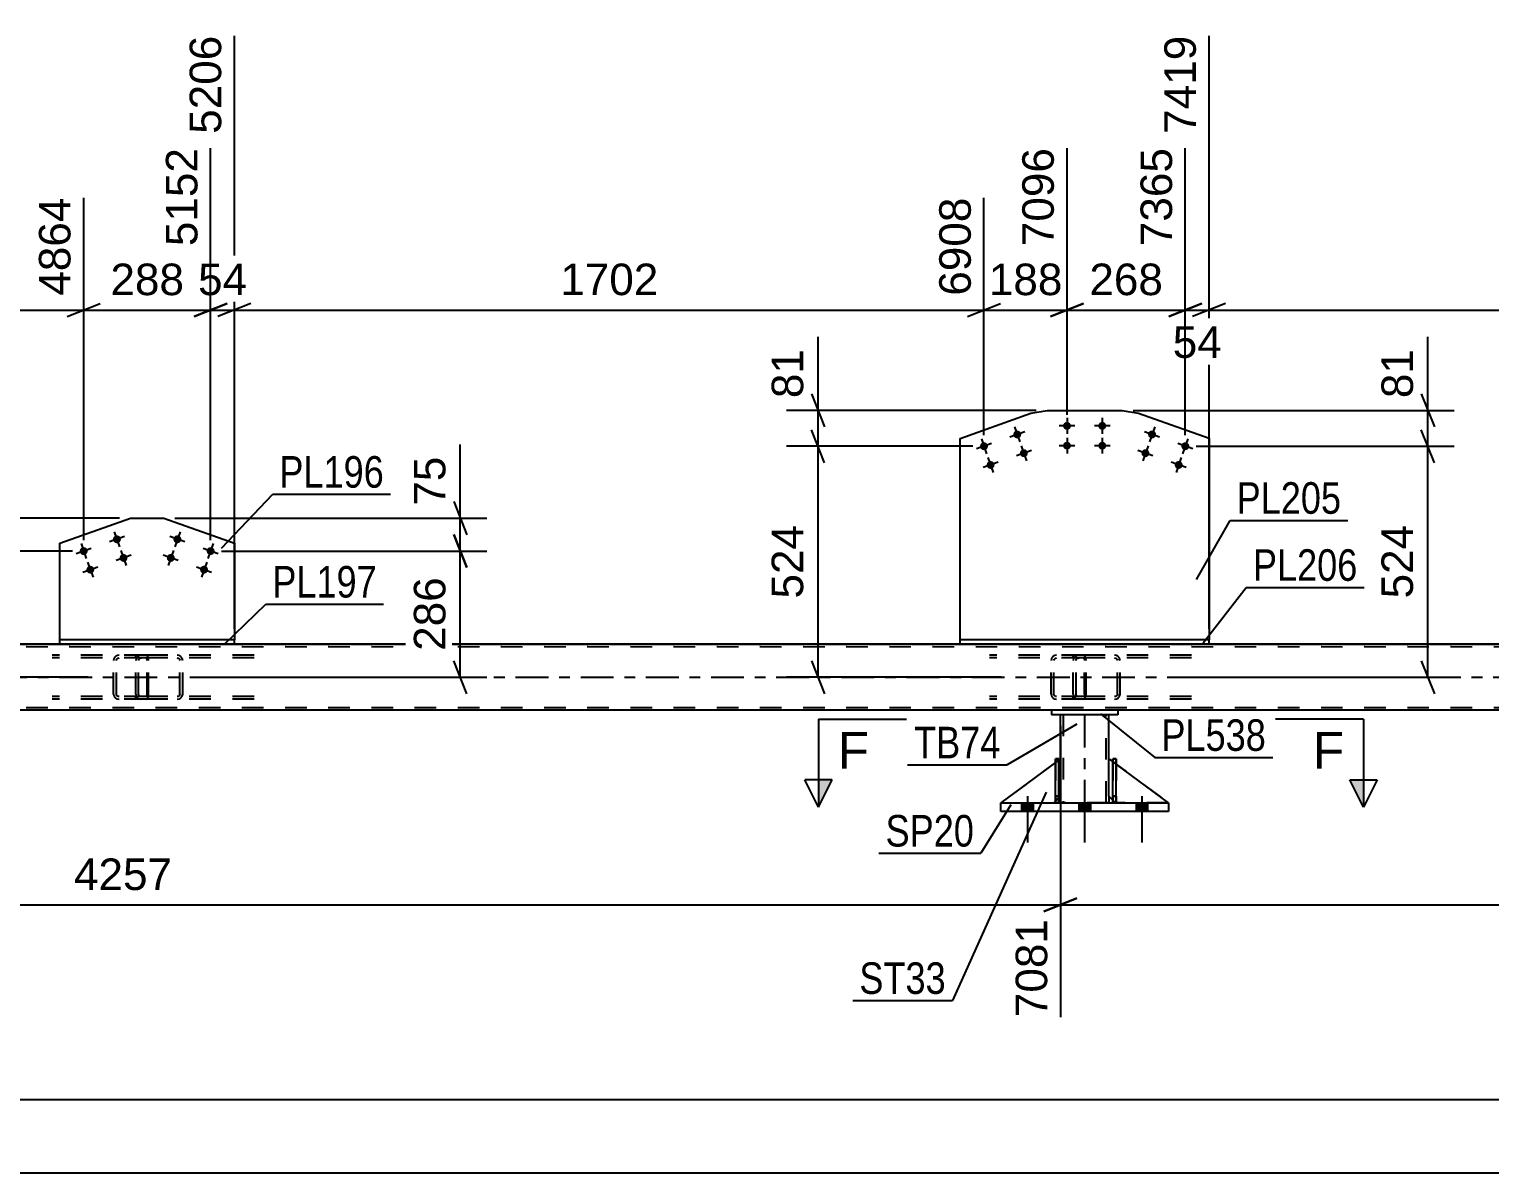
# Model space of a CAD drawing. Header units: millimetres. Extents: x 0 to 1189, y 0 to 841.
# Drawn here: x 254.1 to 386.7, y 340.8 to 444.7 of the extents above; entities that cross this region are included whole.
import ezdxf

# ---------------------------------------------------------------- set-up
doc = ezdxf.new("R2010")
doc.units = ezdxf.units.MM
doc.linetypes.add('DXK_LINE_DOT2', pattern=[3.9198, 1.9599, -1.9599])
doc.linetypes.add('DXK_LINE_DOT3', pattern=[5.9187, 2.979, -0.9799, 0.9799, -0.9799])
doc.styles.add('Arial', font='ARIAL.TTF', dxfattribs={"height": 0.2})
doc.styles.add('Arial Narrow', font='ARIALN.TTF', dxfattribs={"height": 0.2})

# ---------------------------------------------------------------- blocks, each defined once
blk = doc.blocks.new('Part-203770571-2482 - 2383')
at = {"color": 2, "linetype": 'Continuous'}
for p, q in [((352.5, 374.42), (352.5, 378.42)), ((352.5, 378.42), (352.82, 378.42)), ((352.82, 374.42), (352.82, 378.42)), ((352.5, 374.42), (352.5, 374.42)), ((352.82, 374.42), (352.5, 374.42))]:
    blk.add_line(p, q, dxfattribs=at)
at = {"color": 7, "linetype": 'DXK_LINE_DOT2'}
for p, q in [((352.5, 378.42), (352.5, 375.02)), ((352.82, 375.02), (352.82, 378.42)), ((352.5, 375.02), (352.5, 374.42)), ((352.5, 375.02), (352.82, 375.02)), ((352.5, 374.42), (352.5, 374.42)), ((352.5, 374.42), (352.5, 374.42)), ((352.82, 374.42), (352.82, 375.02)), ((352.82, 374.42), (352.82, 374.42))]:
    blk.add_line(p, q, dxfattribs=at)
blk = doc.blocks.new('Bolt-203770571-2704 - 2383')
at = {"linetype": 'Continuous'}
for points in [[(356.41, 407.75, -1), (355.73, 407.99, -1)], [(355.81, 406.05, -1), (355.13, 406.29, -1)], [(359.43, 406.68, -1), (358.75, 406.92, -1)], [(358.83, 404.98, -1), (358.15, 405.22, -1)]]:
    blk.add_hatch(color=1, dxfattribs=at).paths.add_polyline_path(points)
at = {"color": 1, "linetype": 'Continuous'}
for p, q in [((356.31, 408.55), (355.83, 407.19)), ((356.75, 407.63), (355.39, 408.11)), ((359.33, 407.48), (358.85, 406.12)), ((356.15, 405.93), (354.79, 406.41)), ((355.71, 406.85), (355.23, 405.49)), ((359.77, 406.56), (358.41, 407.04)), ((359.17, 404.86), (357.81, 405.34)), ((358.73, 405.78), (358.25, 404.42))]:
    blk.add_line(p, q, dxfattribs=at)
blk = doc.blocks.new('Part-203770571-2411 - 2383')
at = {"color": 7, "linetype": 'DXK_LINE_DOT2'}
for p, q in [((263.82, 387.53), (263.78, 387.34)), ((263.78, 384.3), (263.78, 387.34)), ((264.03, 387.34), (264.05, 387.43)), ((264.03, 384.3), (264.03, 387.34)), ((264.05, 387.43), (264.11, 387.51)), ((264.29, 387.82), (264.09, 387.79)), ((264.11, 387.51), (264.19, 387.56)), ((264.19, 387.56), (264.29, 387.58)), ((274.52, 387.82), (264.29, 387.82)), ((274.52, 387.58), (264.29, 387.58)), ((267.72, 387.79), (267.53, 387.82)), ((267.53, 387.58), (267.62, 387.56)), ((267.62, 387.56), (267.71, 387.51)), ((267.71, 387.51), (267.76, 387.43)), ((267.76, 387.43), (267.78, 387.34)), ((267.78, 384.3), (267.78, 387.34)), ((268.04, 387.34), (268, 387.53)), ((268.04, 384.3), (268.04, 387.34)), ((263.78, 384.3), (263.82, 384.12)), ((264.05, 384.21), (264.03, 384.3)), ((264.11, 384.13), (264.05, 384.21)), ((264.09, 383.86), (264.29, 383.82)), ((264.19, 384.08), (264.11, 384.13)), ((264.29, 384.06), (264.19, 384.08)), ((274.52, 384.06), (264.29, 384.06)), ((274.52, 383.82), (264.29, 383.82)), ((267.62, 384.08), (267.53, 384.06)), ((267.53, 383.82), (267.72, 383.86)), ((267.71, 384.13), (267.62, 384.08)), ((267.76, 384.21), (267.71, 384.13)), ((267.78, 384.3), (267.76, 384.21)), ((268, 384.12), (268.04, 384.3))]:
    blk.add_line(p, q, dxfattribs=at)
for centre, start, end in [((264.27, 387.32), 110.7583, 155.68), ((267.54, 387.32), 24.32, 69.2417), ((264.27, 384.32), 204.32, 249.2417), ((267.54, 384.32), 290.7583, 335.68)]:
    blk.add_arc(centre, 0.496, start, end, dxfattribs=at)
blk = doc.blocks.new('Part-203770571-2481 - 2383')
at = {"color": 2, "linetype": 'Continuous'}
for p, q in [((347.3, 374.42), (347.3, 378.42)), ((347.3, 378.42), (347.62, 378.42)), ((347.62, 374.42), (347.62, 378.42)), ((347.3, 374.42), (347.3, 374.42)), ((347.62, 374.42), (347.3, 374.42))]:
    blk.add_line(p, q, dxfattribs=at)
at = {"color": 7, "linetype": 'DXK_LINE_DOT2'}
for p, q in [((347.3, 378.42), (347.3, 375.02)), ((347.62, 375.02), (347.62, 378.42)), ((347.3, 375.02), (347.3, 374.42)), ((347.3, 375.02), (347.62, 375.02)), ((347.3, 374.42), (347.3, 374.42)), ((347.3, 374.42), (347.3, 374.42)), ((347.62, 374.42), (347.62, 375.02)), ((347.62, 374.42), (347.62, 374.42))]:
    blk.add_line(p, q, dxfattribs=at)
blk = doc.blocks.new('Part-203770571-2487 - 2383')
at = {"color": 2, "linetype": 'Continuous'}
for p, q in [((347.75, 378.42), (347.75, 382.42)), ((352.15, 378.42), (352.15, 382.42)), ((347.75, 374.42), (347.75, 375.02)), ((352.15, 375.02), (352.15, 374.42))]:
    blk.add_line(p, q, dxfattribs=at)
at = {"color": 7, "linetype": 'DXK_LINE_DOT2'}
for p, q in [((352.15, 382.42), (347.75, 382.42)), ((347.99, 382.42), (347.99, 374.42)), ((351.91, 374.42), (351.91, 382.42)), ((347.75, 375.02), (347.75, 378.42)), ((352.15, 375.02), (352.15, 378.42)), ((352.15, 374.42), (347.75, 374.42))]:
    blk.add_line(p, q, dxfattribs=at)
at = {"color": 7, "linetype": 'DXK_LINE_DOT3'}
blk.add_line((349.95, 382.42), (349.95, 374.42), dxfattribs=at)
blk = doc.blocks.new('Part-203770571-2426 - 2383')
at = {"color": 7, "linetype": 'DXK_LINE_DOT2'}
for p, q in [((347.62, 378.42), (347.3, 378.42)), ((347.3, 375.02), (347.3, 378.42)), ((347.3, 374.42), (347.3, 378.42)), ((347.62, 378.42), (347.62, 375.02)), ((347.62, 374.42), (347.62, 378.42)), ((347.62, 375.02), (347.3, 375.02)), ((347.3, 374.42), (347.3, 375.02)), ((347.62, 374.42), (347.3, 374.42)), ((347.62, 375.02), (347.62, 374.42)), ((347.62, 374.42), (347.62, 374.42))]:
    blk.add_line(p, q, dxfattribs=at)
blk = doc.blocks.new('Part-203770571-2641 - 2383')
at = {"color": 7, "linetype": 'DXK_LINE_DOT2'}
for p, q in [((348.95, 387.53), (348.91, 387.34)), ((348.91, 384.3), (348.91, 387.34)), ((349.17, 387.34), (349.19, 387.43)), ((349.17, 384.3), (349.17, 387.34)), ((349.19, 387.43), (349.24, 387.51)), ((349.42, 387.82), (349.23, 387.79)), ((349.24, 387.51), (349.33, 387.56)), ((349.33, 387.56), (349.42, 387.58)), ((359.65, 387.82), (349.42, 387.82)), ((359.65, 387.58), (349.42, 387.58)), ((352.86, 387.79), (352.66, 387.82)), ((352.66, 387.58), (352.76, 387.56)), ((352.76, 387.56), (352.84, 387.51)), ((352.84, 387.51), (352.9, 387.43)), ((352.9, 387.43), (352.92, 387.34)), ((352.92, 384.3), (352.92, 387.34)), ((353.17, 387.34), (353.13, 387.53)), ((353.17, 384.3), (353.17, 387.34)), ((348.91, 384.3), (348.95, 384.12)), ((349.19, 384.21), (349.17, 384.3)), ((349.24, 384.13), (349.19, 384.21)), ((349.23, 383.86), (349.42, 383.82)), ((349.33, 384.08), (349.24, 384.13)), ((349.42, 384.06), (349.33, 384.08)), ((359.65, 384.06), (349.42, 384.06)), ((359.65, 383.82), (349.42, 383.82)), ((352.76, 384.08), (352.66, 384.06)), ((352.66, 383.82), (352.86, 383.86)), ((352.84, 384.13), (352.76, 384.08)), ((352.9, 384.21), (352.84, 384.13)), ((352.92, 384.3), (352.9, 384.21)), ((353.13, 384.12), (353.17, 384.3))]:
    blk.add_line(p, q, dxfattribs=at)
for centre, start, end in [((349.41, 387.32), 110.7583, 155.68), ((352.68, 387.32), 24.32, 69.2417), ((349.41, 384.32), 204.32, 249.2417), ((352.68, 384.32), 290.7583, 335.68)]:
    blk.add_arc(centre, 0.496, start, end, dxfattribs=at)
blk = doc.blocks.new('Part-203770571-2446 - 2383')
at = {"color": 2, "linetype": 'Continuous'}
for p, q in [((342.35, 373.62), (342.35, 374.42)), ((342.35, 374.42), (357.55, 374.42)), ((357.55, 374.42), (357.55, 373.62)), ((357.55, 373.62), (342.35, 373.62))]:
    blk.add_line(p, q, dxfattribs=at)
blk = doc.blocks.new('Part-203770571-2459 - 2383')
at = {"color": 2, "linetype": 'Continuous'}
for p, q in [((347.3, 378.09), (342.35, 374.42)), ((347.75, 378.42), (347.62, 378.33)), ((347.75, 375.02), (347.75, 378.42)), ((347.3, 374.58), (347.15, 374.42)), ((347.75, 375.02), (347.62, 374.9)), ((347.75, 375.02), (347.75, 375.02))]:
    blk.add_line(p, q, dxfattribs=at)
at = {"color": 7, "linetype": 'DXK_LINE_DOT2'}
for p, q in [((347.62, 378.33), (347.3, 378.09)), ((347.75, 375.02), (347.75, 378.42)), ((342.35, 374.42), (342.35, 374.42)), ((342.35, 374.42), (347.15, 374.42)), ((347.75, 375.02), (347.15, 374.42)), ((347.62, 374.9), (347.3, 374.58))]:
    blk.add_line(p, q, dxfattribs=at)
blk = doc.blocks.new('Part-203770571-2469 - 2383')
at = {"color": 2, "linetype": 'Continuous'}
for p, q in [((352.95, 382.82), (346.95, 382.82)), ((346.95, 382.82), (346.95, 382.42)), ((352.95, 382.42), (346.95, 382.42)), ((352.95, 382.82), (352.95, 382.42))]:
    blk.add_line(p, q, dxfattribs=at)
blk = doc.blocks.new('Part-203770571-2471 - 2383')
at = {"color": 7, "linetype": 'DXK_LINE_DOT2'}
for p, q in [((352.15, 375.02), (352.15, 378.42)), ((352.15, 378.42), (357.55, 374.42)), ((352.75, 374.42), (352.15, 375.02)), ((357.55, 374.42), (352.75, 374.42))]:
    blk.add_line(p, q, dxfattribs=at)
blk = doc.blocks.new('Part-203770571-2472 - 2383')
at = {"color": 2, "linetype": 'Continuous'}
for p, q in [((352.15, 375.02), (352.15, 378.42)), ((352.15, 378.42), (352.5, 378.16)), ((357.55, 374.42), (352.82, 377.92)), ((352.5, 374.67), (352.15, 375.02))]:
    blk.add_line(p, q, dxfattribs=at)
at = {"color": 7, "linetype": 'DXK_LINE_DOT2'}
for p, q in [((352.82, 377.92), (352.5, 378.16)), ((352.5, 374.67), (352.75, 374.42)), ((352.75, 374.42), (357.55, 374.42))]:
    blk.add_line(p, q, dxfattribs=at)
blk = doc.blocks.new('Part-203770571-2473 - 2383')
at = {"color": 7, "linetype": 'DXK_LINE_DOT2'}
for p, q in [((347.75, 378.42), (342.35, 374.42)), ((347.75, 375.02), (347.75, 378.42)), ((347.75, 378.42), (347.75, 375.02)), ((342.35, 374.42), (347.15, 374.42)), ((347.15, 374.42), (347.75, 375.02)), ((347.75, 375.02), (347.15, 374.42)), ((347.75, 375.02), (347.75, 375.02))]:
    blk.add_line(p, q, dxfattribs=at)
blk = doc.blocks.new('Part-203770571-2480 - 2383')
at = {"color": 7, "linetype": 'DXK_LINE_DOT2'}
for p, q in [((352.82, 378.42), (352.5, 378.42)), ((352.5, 375.02), (352.5, 378.42)), ((352.5, 374.42), (352.5, 378.42)), ((352.82, 378.42), (352.82, 375.02)), ((352.82, 374.42), (352.82, 378.42)), ((352.82, 375.02), (352.5, 375.02)), ((352.5, 374.42), (352.5, 375.02)), ((352.82, 374.42), (352.5, 374.42)), ((352.82, 375.02), (352.82, 374.42)), ((352.82, 374.42), (352.82, 374.42))]:
    blk.add_line(p, q, dxfattribs=at)
blk = doc.blocks.new('Part-203770571-2524 - 2383')
at = {"color": 2, "linetype": 'Continuous'}
for p, q in [((361.25, 389.22), (338.65, 389.22)), ((338.65, 388.82), (338.65, 389.22)), ((361.25, 388.82), (338.65, 388.82)), ((361.25, 388.82), (361.25, 389.22))]:
    blk.add_line(p, q, dxfattribs=at)
blk = doc.blocks.new('Part-203770571-2564 - 2383')
at = {"color": 2, "linetype": 'Continuous'}
for p, q in [((272.74, 389.22), (256.89, 389.22)), ((256.89, 388.82), (256.89, 389.22)), ((272.74, 388.82), (256.89, 388.82)), ((272.74, 388.82), (272.74, 389.22))]:
    blk.add_line(p, q, dxfattribs=at)
blk = doc.blocks.new('Bolt-203770571-2582 - 2383')
at = {"linetype": 'Continuous'}
for points in [[(344.23, 373.62), (345.27, 373.62), (345.27, 374.42), (344.23, 374.42)], [(344.23, 373.62), (345.27, 373.62), (345.27, 374.42), (344.23, 374.42)], [(344.23, 373.62), (345.27, 373.62), (345.27, 374.42), (344.23, 374.42)], [(349.43, 373.62), (350.47, 373.62), (350.47, 374.42), (349.43, 374.42)], [(349.43, 373.62), (350.47, 373.62), (350.47, 374.42), (349.43, 374.42)], [(354.63, 373.62), (355.67, 373.62), (355.67, 374.42), (354.63, 374.42)], [(354.63, 373.62), (355.67, 373.62), (355.67, 374.42), (354.63, 374.42)], [(354.63, 373.62), (355.67, 373.62), (355.67, 374.42), (354.63, 374.42)]]:
    blk.add_hatch(color=1, dxfattribs=at).paths.add_polyline_path(points)
at = {"color": 1, "linetype": 'Continuous'}
for p, q in [((344.23, 374.42), (344.23, 373.62)), ((344.23, 374.42), (344.23, 373.62)), ((344.23, 374.42), (344.23, 373.62)), ((344.75, 375.02), (344.75, 370.82)), ((344.75, 375.02), (344.75, 370.82)), ((344.75, 375.02), (344.75, 370.82)), ((345.27, 374.42), (345.27, 373.62)), ((345.27, 374.42), (345.27, 373.62)), ((345.27, 374.42), (345.27, 373.62)), ((349.43, 374.42), (349.43, 373.62)), ((349.43, 374.42), (349.43, 373.62)), ((349.95, 375.02), (349.95, 370.82)), ((349.95, 375.02), (349.95, 370.82)), ((350.47, 374.42), (350.47, 373.62)), ((350.47, 374.42), (350.47, 373.62)), ((354.63, 374.42), (354.63, 373.62)), ((354.63, 374.42), (354.63, 373.62)), ((354.63, 374.42), (354.63, 373.62)), ((355.15, 375.02), (355.15, 370.82)), ((355.15, 375.02), (355.15, 370.82)), ((355.15, 375.02), (355.15, 370.82)), ((355.67, 374.42), (355.67, 373.62)), ((355.67, 374.42), (355.67, 373.62)), ((355.67, 374.42), (355.67, 373.62))]:
    blk.add_line(p, q, dxfattribs=at)
blk = doc.blocks.new('Bolt-203770571-2594 - 2383')
at = {"linetype": 'Continuous'}
for points in [[(262.41, 398.47, -1), (261.73, 398.23, -1)], [(259.39, 397.4, -1), (258.71, 397.16, -1)], [(263.01, 396.78, -1), (262.33, 396.54, -1)], [(259.99, 395.71, -1), (259.32, 395.47, -1)]]:
    blk.add_hatch(color=1, dxfattribs=at).paths.add_polyline_path(points)
at = {"color": 1, "linetype": 'Continuous'}
for p, q in [((258.81, 397.96), (259.29, 396.6)), ((262.75, 398.59), (261.39, 398.11)), ((261.83, 399.03), (262.31, 397.67)), ((259.73, 397.52), (258.37, 397.04)), ((263.35, 396.9), (261.99, 396.41)), ((262.43, 397.33), (262.91, 395.98)), ((260.33, 395.83), (258.98, 395.35)), ((259.41, 396.26), (259.9, 394.91))]:
    blk.add_line(p, q, dxfattribs=at)
blk = doc.blocks.new('Part-203770571-2606 - 2383')
at = {"color": 7, "linetype": 'DXK_LINE_DOT2'}
for p, q in [((349.81, 387.82), (341.31, 387.82)), ((349.81, 387.58), (341.31, 387.58)), ((346.94, 387.53), (346.9, 387.34)), ((346.9, 384.3), (346.9, 387.34)), ((347.15, 387.34), (347.17, 387.43)), ((347.15, 384.3), (347.15, 387.34)), ((347.17, 387.43), (347.23, 387.51)), ((347.4, 387.82), (347.21, 387.79)), ((347.23, 387.51), (347.31, 387.56)), ((347.31, 387.56), (347.4, 387.58)), ((348.91, 387.58), (348.91, 387.82)), ((349.91, 387.79), (349.81, 387.82)), ((349.81, 387.58), (349.86, 387.56)), ((349.86, 387.56), (349.91, 387.51)), ((350, 387.68), (349.91, 387.79)), ((349.91, 387.51), (349.94, 387.43)), ((349.94, 387.43), (349.95, 387.34)), ((349.95, 384.3), (349.95, 387.34)), ((350.06, 387.53), (350, 387.68)), ((350.08, 387.34), (350.06, 387.53)), ((350.08, 384.3), (350.08, 387.34)), ((349.81, 384.06), (341.31, 384.06)), ((349.81, 383.82), (341.31, 383.82)), ((346.9, 384.3), (346.94, 384.12)), ((347.17, 384.21), (347.15, 384.3)), ((347.23, 384.13), (347.17, 384.21)), ((347.21, 383.86), (347.4, 383.82)), ((347.31, 384.08), (347.23, 384.13)), ((347.4, 384.06), (347.31, 384.08)), ((348.91, 383.82), (348.91, 384.06)), ((349.86, 384.08), (349.81, 384.06)), ((349.81, 383.82), (349.91, 383.86)), ((349.91, 384.13), (349.86, 384.08)), ((349.94, 384.21), (349.91, 384.13)), ((349.91, 383.86), (350, 383.96)), ((349.95, 384.3), (349.94, 384.21)), ((350, 383.96), (350.06, 384.12)), ((350.06, 384.12), (350.08, 384.3))]:
    blk.add_line(p, q, dxfattribs=at)
for centre, start, end in [((347.39, 387.33), 111.1513, 156.1049), ((347.39, 384.32), 203.8951, 248.8487)]:
    blk.add_arc(centre, 0.492, start, end, dxfattribs=at)
blk = doc.blocks.new('Part-203770571-2638 - 2383')
at = {"color": 7, "linetype": 'DXK_LINE_DOT2'}
for p, q in [((87.28, 388.82), (741.84, 388.82)), ((272.74, 388.82), (256.89, 388.82)), ((361.25, 388.82), (338.65, 388.82)), ((741.84, 388.58), (79.28, 388.58)), ((741.84, 383.06), (79.28, 383.06)), ((741.84, 382.82), (176.68, 382.82)), ((352.95, 382.82), (346.95, 382.82))]:
    blk.add_line(p, q, dxfattribs=at)
at = {"color": 2, "linetype": 'Continuous'}
for p, q in [((256.89, 388.82), (190.98, 388.82)), ((338.65, 388.82), (272.74, 388.82)), ((427.16, 388.82), (361.25, 388.82)), ((346.95, 382.82), (182.68, 382.82)), ((602.36, 382.82), (352.95, 382.82))]:
    blk.add_line(p, q, dxfattribs=at)
at = {"color": 7, "linetype": 'DXK_LINE_DOT3'}
blk.add_line((79.28, 385.82), (741.84, 385.82), dxfattribs=at)
blk = doc.blocks.new('Part-203770571-2640 - 2383')
at = {"color": 7, "linetype": 'DXK_LINE_DOT2'}
for p, q in [((264.68, 387.82), (256.18, 387.82)), ((264.68, 387.58), (256.18, 387.58)), ((261.8, 387.53), (261.77, 387.34)), ((261.77, 384.3), (261.77, 387.34)), ((262.02, 387.34), (262.04, 387.43)), ((262.02, 384.3), (262.02, 387.34)), ((262.04, 387.43), (262.09, 387.51)), ((262.27, 387.82), (262.08, 387.79)), ((262.09, 387.51), (262.17, 387.56)), ((262.17, 387.56), (262.27, 387.58)), ((263.78, 387.58), (263.78, 387.82)), ((264.78, 387.79), (264.68, 387.82)), ((264.68, 387.58), (264.73, 387.56)), ((264.73, 387.56), (264.77, 387.51)), ((264.77, 387.51), (264.8, 387.43)), ((264.87, 387.68), (264.78, 387.79)), ((264.8, 387.43), (264.81, 387.34)), ((264.81, 384.3), (264.81, 387.34)), ((264.93, 387.53), (264.87, 387.68)), ((264.95, 387.34), (264.93, 387.53)), ((264.95, 384.3), (264.95, 387.34)), ((264.68, 384.06), (256.18, 384.06)), ((264.68, 383.82), (256.18, 383.82)), ((261.77, 384.3), (261.8, 384.12)), ((262.04, 384.21), (262.02, 384.3)), ((262.09, 384.13), (262.04, 384.21)), ((262.08, 383.86), (262.27, 383.82)), ((262.17, 384.08), (262.09, 384.13)), ((262.27, 384.06), (262.17, 384.08)), ((263.78, 383.82), (263.78, 384.06)), ((264.73, 384.08), (264.68, 384.06)), ((264.68, 383.82), (264.78, 383.86)), ((264.77, 384.13), (264.73, 384.08)), ((264.8, 384.21), (264.77, 384.13)), ((264.78, 383.86), (264.87, 383.96)), ((264.81, 384.3), (264.8, 384.21)), ((264.87, 383.96), (264.93, 384.12)), ((264.93, 384.12), (264.95, 384.3))]:
    blk.add_line(p, q, dxfattribs=at)
for centre, start, end in [((262.26, 387.33), 111.1513, 156.1049), ((262.26, 384.32), 203.8951, 248.8487)]:
    blk.add_arc(centre, 0.492, start, end, dxfattribs=at)
blk = doc.blocks.new('Part-203770571-2690 - 2383')
at = {"color": 2, "linetype": 'Continuous'}
for p, q in [((256.89, 398), (263.3, 400.27)), ((263.3, 400.27), (266.33, 400.27)), ((266.33, 400.27), (272.74, 398)), ((256.89, 389.22), (256.89, 398)), ((272.74, 398), (272.74, 389.22))]:
    blk.add_line(p, q, dxfattribs=at)
at = {"color": 7, "linetype": 'DXK_LINE_DOT2'}
blk.add_line((272.74, 389.22), (256.89, 389.22), dxfattribs=at)
blk = doc.blocks.new('Bolt-203770571-2691 - 2383')
at = {"linetype": 'Continuous'}
for points in [[(267.9, 398.23, -1), (267.22, 398.47, -1)], [(267.3, 396.54, -1), (266.62, 396.78, -1)], [(270.92, 397.16, -1), (270.24, 397.4, -1)], [(270.32, 395.47, -1), (269.64, 395.71, -1)]]:
    blk.add_hatch(color=1, dxfattribs=at).paths.add_polyline_path(points)
at = {"color": 1, "linetype": 'Continuous'}
for p, q in [((268.24, 398.11), (266.88, 398.59)), ((267.8, 399.03), (267.32, 397.67)), ((270.82, 397.96), (270.34, 396.6)), ((267.64, 396.41), (266.28, 396.9)), ((267.2, 397.33), (266.72, 395.98)), ((271.26, 397.04), (269.9, 397.52)), ((270.66, 395.35), (269.3, 395.83)), ((270.22, 396.26), (269.74, 394.91))]:
    blk.add_line(p, q, dxfattribs=at)
blk = doc.blocks.new('Part-203770571-2701 - 2383')
at = {"color": 2, "linetype": 'Continuous'}
for p, q in [((345.06, 409.79), (346.55, 410.05)), ((346.55, 410.05), (353.35, 410.05)), ((353.35, 410.05), (354.84, 409.79)), ((338.65, 407.51), (345.06, 409.79)), ((354.84, 409.79), (361.25, 407.52)), ((338.65, 389.22), (338.65, 407.51)), ((361.25, 407.52), (361.25, 389.22))]:
    blk.add_line(p, q, dxfattribs=at)
at = {"color": 7, "linetype": 'DXK_LINE_DOT2'}
blk.add_line((361.25, 389.22), (338.65, 389.22), dxfattribs=at)
blk = doc.blocks.new('Bolt-203770571-2702 - 2383')
at = {"linetype": 'Continuous'}
for points in [[(344.17, 407.99, -1), (343.49, 407.75, -1)], [(341.15, 406.92, -1), (340.47, 406.68, -1)], [(344.77, 406.29, -1), (344.09, 406.05, -1)], [(341.75, 405.22, -1), (341.07, 404.98, -1)]]:
    blk.add_hatch(color=1, dxfattribs=at).paths.add_polyline_path(points)
at = {"color": 1, "linetype": 'Continuous'}
for p, q in [((343.59, 408.55), (344.07, 407.19)), ((340.57, 407.48), (341.05, 406.12)), ((344.51, 408.11), (343.15, 407.63)), ((341.49, 407.04), (340.13, 406.56)), ((345.11, 406.41), (343.75, 405.93)), ((344.19, 406.85), (344.67, 405.49)), ((342.09, 405.34), (340.74, 404.86)), ((341.17, 405.78), (341.65, 404.42))]:
    blk.add_line(p, q, dxfattribs=at)
blk = doc.blocks.new('Bolt-203770571-2703 - 2383')
at = {"linetype": 'Continuous'}
for points in [[(348.71, 408.65, -1), (347.99, 408.65, -1)], [(351.91, 408.65, -1), (351.19, 408.65, -1)], [(348.71, 406.85, -1), (347.99, 406.85, -1)], [(351.91, 406.85, -1), (351.19, 406.85, -1)]]:
    blk.add_hatch(color=1, dxfattribs=at).paths.add_polyline_path(points)
at = {"color": 1, "linetype": 'Continuous'}
for p, q in [((349.07, 408.65), (347.63, 408.65)), ((348.35, 409.37), (348.35, 407.93)), ((352.27, 408.65), (350.83, 408.65)), ((351.55, 409.37), (351.55, 407.93)), ((348.35, 407.57), (348.35, 406.13)), ((351.55, 407.57), (351.55, 406.13)), ((349.07, 406.85), (347.63, 406.85)), ((352.27, 406.85), (350.83, 406.85))]:
    blk.add_line(p, q, dxfattribs=at)
blk = doc.blocks.new('StraightDimension-203770571-35006 - 2383')
at = {"color": 7, "linetype": 'Continuous'}
for p, q in [((348.35, 409.65), (348.35, 433.87)), ((340.81, 407.8), (340.81, 429.37)), ((339.31, 418.57), (342.31, 419.77)), ((340.81, 419.17), (348.35, 419.17)), ((349.85, 419.77), (346.85, 418.57))]:
    blk.add_line(p, q, dxfattribs=at)
at = {"color": 0}
blk.add_wipeout([(348.52, 419.92), (348.52, 424.12), (340.65, 424.12), (340.65, 419.92)], dxfattribs=at)
at = {"color": 3, "style": 'Arial'}
blk.add_text('188', height=2.865, dxfattribs=at).set_placement((341.25, 420.52))
at = {"color": 0, "linetype": 'Continuous'}
blk.add_wipeout([(347.75, 434.47), (343.55, 434.47), (343.55, 424.37), (347.75, 424.37)], dxfattribs=at)
at = {"color": 3, "linetype": 'Continuous', "style": 'Arial'}
blk.add_text('7096', height=2.865, rotation=90.0002, dxfattribs=at).set_placement((347.15, 424.97))
blk = doc.blocks.new('StraightDimension-203770571-35007 - 2383')
at = {"color": 7, "linetype": 'Continuous'}
for p, q in [((272.74, 390.22), (272.74, 444.07)), ((340.81, 407.8), (340.81, 429.37)), ((274.24, 419.77), (271.24, 418.57)), ((272.74, 419.17), (340.81, 419.17)), ((339.31, 418.57), (342.31, 419.77))]:
    blk.add_line(p, q, dxfattribs=at)
at = {"color": 0}
blk.add_wipeout([(311.82, 419.92), (311.82, 424.12), (301.73, 424.12), (301.73, 419.92)], dxfattribs=at)
at = {"color": 3, "style": 'Arial'}
blk.add_text('1702', height=2.865, dxfattribs=at).set_placement((302.33, 420.52))
at = {"color": 0, "linetype": 'Continuous'}
blk.add_wipeout([(340.21, 429.97), (336.01, 429.97), (336.01, 419.87), (340.21, 419.87)], dxfattribs=at)
at = {"color": 3, "linetype": 'Continuous', "style": 'Arial'}
blk.add_text('6908', height=2.865, rotation=90.0002, dxfattribs=at).set_placement((339.61, 420.47))
blk = doc.blocks.new('StraightDimension-203770571-35426 - 2383')
at = {"color": 7, "linetype": 'Continuous'}
for p, q in [((325.74, 410.05), (325.74, 416.74)), ((325.74, 410.05), (325.74, 416.74)), ((325.14, 411.55), (326.34, 408.55)), ((345.55, 410.05), (322.89, 410.05)), ((325.74, 406.8), (325.74, 410.05)), ((326.34, 405.3), (325.14, 408.3)), ((339.81, 406.8), (322.89, 406.8))]:
    blk.add_line(p, q, dxfattribs=at)
at = {"color": 0}
blk.add_wipeout([(324.99, 416.22), (320.79, 416.22), (320.79, 410.57), (324.99, 410.57)], dxfattribs=at)
at = {"color": 3, "style": 'Arial'}
blk.add_text('81', height=2.865, rotation=90.0002, dxfattribs=at).set_placement((324.39, 411.17))
blk = doc.blocks.new('StraightDimension-203770571-2767 - 2383')
at = {"color": 7, "linetype": 'Continuous'}
blk.add_line((66.38, 340.83), (742.64, 340.83), dxfattribs=at)
blk = doc.blocks.new('StraightDimension-203770571-2791 - 2383')
at = {"color": 7, "linetype": 'Continuous'}
for p, q in [((347.75, 381.42), (347.75, 354.96)), ((349.25, 365.75), (346.25, 364.55)), ((347.75, 365.15), (603.16, 365.15))]:
    blk.add_line(p, q, dxfattribs=at)
blk = doc.blocks.new('StraightDimension-203770571-2801 - 2383')
at = {"color": 7, "linetype": 'Continuous'}
for p, q in [((347.75, 381.42), (347.75, 354.96)), ((177.48, 365.15), (347.75, 365.15)), ((346.25, 364.55), (349.25, 365.75))]:
    blk.add_line(p, q, dxfattribs=at)
at = {"color": 0}
blk.add_wipeout([(267.66, 365.9), (267.66, 370.1), (257.57, 370.1), (257.57, 365.9)], dxfattribs=at)
at = {"color": 3, "style": 'Arial'}
blk.add_text('4257', height=2.865, dxfattribs=at).set_placement((258.17, 366.5))
at = {"color": 0, "linetype": 'Continuous'}
blk.add_wipeout([(347.15, 364.45), (342.95, 364.45), (342.95, 354.36), (347.15, 354.36)], dxfattribs=at)
at = {"color": 3, "linetype": 'Continuous', "style": 'Arial'}
blk.add_text('7081', height=2.865, rotation=90.0002, dxfattribs=at).set_placement((346.55, 354.96))
blk = doc.blocks.new('StraightDimension-203770571-35211 - 2383')
at = {"color": 7, "linetype": 'Continuous'}
blk.add_line((67.18, 347.49), (741.84, 347.49), dxfattribs=at)
blk = doc.blocks.new('StraightDimension-203770571-35003 - 2383')
at = {"color": 7, "linetype": 'Continuous'}
for p, q in [((361.25, 390.22), (361.25, 444.07)), ((429.32, 398.28), (429.32, 429.37)), ((362.75, 419.77), (359.75, 418.57)), ((361.25, 419.17), (429.32, 419.17)), ((427.82, 418.57), (430.82, 419.77))]:
    blk.add_line(p, q, dxfattribs=at)
at = {"color": 0}
blk.add_wipeout([(400.33, 419.92), (400.33, 424.12), (390.24, 424.12), (390.24, 419.92)], dxfattribs=at)
at = {"color": 3, "style": 'Arial'}
blk.add_text('1702', height=2.865, dxfattribs=at).set_placement((390.84, 420.52))
at = {"color": 0, "linetype": 'Continuous'}
blk.add_wipeout([(428.72, 429.97), (424.52, 429.97), (424.52, 419.87), (428.72, 419.87)], dxfattribs=at)
at = {"color": 3, "linetype": 'Continuous', "style": 'Arial'}
blk.add_text('9121', height=2.865, rotation=90.0002, dxfattribs=at).set_placement((428.12, 420.47))
blk = doc.blocks.new('StraightDimension-203770571-35004 - 2383')
at = {"color": 7, "linetype": 'Continuous'}
for p, q in [((361.25, 390.22), (361.25, 444.07)), ((359.09, 407.8), (359.09, 433.87)), ((357.59, 418.57), (360.59, 419.77)), ((359.09, 419.17), (361.25, 419.17)), ((362.75, 419.77), (359.75, 418.57))]:
    blk.add_line(p, q, dxfattribs=at)
at = {"color": 0, "linetype": 'Continuous'}
blk.add_wipeout([(360.65, 444.67), (356.45, 444.67), (356.45, 434.57), (360.65, 434.57)], dxfattribs=at)
at = {"color": 0}
blk.add_wipeout([(362.99, 414.22), (362.99, 418.42), (357.35, 418.42), (357.35, 414.22)], dxfattribs=at)
at = {"color": 3, "linetype": 'Continuous', "style": 'Arial'}
blk.add_text('7419', height=2.865, rotation=90.0002, dxfattribs=at).set_placement((360.05, 435.17))
at = {"color": 3, "style": 'Arial'}
blk.add_text('54', height=2.865, dxfattribs=at).set_placement((357.95, 414.82))
blk = doc.blocks.new('StraightDimension-203770571-35005 - 2383')
at = {"color": 7, "linetype": 'Continuous'}
for p, q in [((348.35, 409.65), (348.35, 433.87)), ((359.09, 407.8), (359.09, 433.87)), ((346.85, 418.57), (349.85, 419.77)), ((348.35, 419.17), (359.09, 419.17)), ((360.59, 419.77), (357.59, 418.57))]:
    blk.add_line(p, q, dxfattribs=at)
at = {"color": 0}
blk.add_wipeout([(357.66, 419.92), (357.66, 424.12), (349.78, 424.12), (349.78, 419.92)], dxfattribs=at)
at = {"color": 3, "style": 'Arial'}
blk.add_text('268', height=2.865, dxfattribs=at).set_placement((350.38, 420.52))
at = {"color": 0, "linetype": 'Continuous'}
blk.add_wipeout([(358.49, 434.47), (354.29, 434.47), (354.29, 424.37), (358.49, 424.37)], dxfattribs=at)
at = {"color": 3, "linetype": 'Continuous', "style": 'Arial'}
blk.add_text('7365', height=2.865, rotation=90.0002, dxfattribs=at).set_placement((357.89, 424.97))
blk = doc.blocks.new('StraightDimension-203770571-35008 - 2383')
at = {"color": 7, "linetype": 'Continuous'}
for p, q in [((272.74, 390.22), (272.74, 444.07)), ((270.58, 398.28), (270.58, 433.87)), ((269.08, 418.57), (272.08, 419.77)), ((270.58, 419.17), (272.74, 419.17)), ((274.24, 419.77), (271.24, 418.57))]:
    blk.add_line(p, q, dxfattribs=at)
at = {"color": 0, "linetype": 'Continuous'}
blk.add_wipeout([(272.14, 444.67), (267.94, 444.67), (267.94, 434.57), (272.14, 434.57)], dxfattribs=at)
at = {"color": 0}
blk.add_wipeout([(274.48, 419.92), (274.48, 424.12), (268.84, 424.12), (268.84, 419.92)], dxfattribs=at)
at = {"color": 3, "linetype": 'Continuous', "style": 'Arial'}
blk.add_text('5206', height=2.865, rotation=90.0002, dxfattribs=at).set_placement((271.54, 435.17))
at = {"color": 3, "style": 'Arial'}
blk.add_text('54', height=2.865, dxfattribs=at).set_placement((269.44, 420.52))
blk = doc.blocks.new('StraightDimension-203770571-35009 - 2383')
at = {"color": 7, "linetype": 'Continuous'}
for p, q in [((270.58, 398.28), (270.58, 433.87)), ((259.05, 398.28), (259.05, 429.37)), ((257.55, 418.57), (260.55, 419.77)), ((259.05, 419.17), (270.58, 419.17)), ((272.08, 419.77), (269.08, 418.57))]:
    blk.add_line(p, q, dxfattribs=at)
at = {"color": 0}
blk.add_wipeout([(268.75, 419.92), (268.75, 424.12), (260.88, 424.12), (260.88, 419.92)], dxfattribs=at)
at = {"color": 3, "style": 'Arial'}
blk.add_text('288', height=2.865, dxfattribs=at).set_placement((261.48, 420.52))
at = {"color": 0, "linetype": 'Continuous'}
blk.add_wipeout([(269.98, 434.47), (265.78, 434.47), (265.78, 424.37), (269.98, 424.37)], dxfattribs=at)
at = {"color": 3, "linetype": 'Continuous', "style": 'Arial'}
blk.add_text('5152', height=2.865, rotation=90.0002, dxfattribs=at).set_placement((269.38, 424.97))
blk = doc.blocks.new('StraightDimension-203770571-35010 - 2383')
at = {"color": 7, "linetype": 'Continuous'}
for p, q in [((190.98, 390.22), (190.98, 444.07)), ((259.05, 398.28), (259.05, 429.37)), ((192.48, 419.77), (189.48, 418.57)), ((190.98, 419.17), (259.05, 419.17)), ((257.55, 418.57), (260.55, 419.77))]:
    blk.add_line(p, q, dxfattribs=at)
at = {"color": 0}
blk.add_wipeout([(230.07, 419.92), (230.07, 424.12), (219.97, 424.12), (219.97, 419.92)], dxfattribs=at)
at = {"color": 3, "style": 'Arial'}
blk.add_text('1702', height=2.865, dxfattribs=at).set_placement((220.57, 420.52))
at = {"color": 0, "linetype": 'Continuous'}
blk.add_wipeout([(258.45, 429.97), (254.25, 429.97), (254.25, 419.87), (258.45, 419.87)], dxfattribs=at)
at = {"color": 3, "linetype": 'Continuous', "style": 'Arial'}
blk.add_text('4864', height=2.865, rotation=90.0002, dxfattribs=at).set_placement((257.85, 420.47))
blk = doc.blocks.new('StraightDimension-203770571-35365 - 2383')
at = {"color": 7, "linetype": 'Continuous'}
for p, q in [((250.45, 400.27), (250.45, 406.97)), ((250.45, 400.27), (250.45, 406.97)), ((249.85, 401.77), (251.05, 398.77)), ((262.3, 400.27), (247.6, 400.27)), ((250.45, 397.28), (250.45, 400.27)), ((251.05, 395.78), (249.85, 398.78)), ((258.05, 397.28), (247.6, 397.28))]:
    blk.add_line(p, q, dxfattribs=at)
at = {"color": 0}
blk.add_wipeout([(249.7, 406.45), (245.5, 406.45), (245.5, 400.8), (249.7, 400.8)], dxfattribs=at)
at = {"color": 3, "style": 'Arial'}
blk.add_text('75', height=2.865, rotation=90.0002, dxfattribs=at).set_placement((249.1, 401.4))
blk = doc.blocks.new('StraightDimension-203770571-35366 - 2383')
at = {"color": 7, "linetype": 'Continuous'}
for p, q in [((249.85, 398.78), (251.05, 395.78)), ((258.05, 397.28), (247.6, 397.28)), ((250.45, 385.82), (250.45, 397.28)), ((251.05, 384.32), (249.85, 387.32)), ((259.43, 385.82), (247.6, 385.82))]:
    blk.add_line(p, q, dxfattribs=at)
at = {"color": 0}
blk.add_wipeout([(249.7, 395.49), (245.5, 395.49), (245.5, 387.62), (249.7, 387.62)], dxfattribs=at)
at = {"color": 3, "style": 'Arial'}
blk.add_text('286', height=2.865, rotation=90.0002, dxfattribs=at).set_placement((249.1, 388.22))
blk = doc.blocks.new('StraightDimension-203770571-35392 - 2383')
at = {"color": 7, "linetype": 'Continuous'}
for p, q in [((293.25, 400.27), (293.25, 406.97)), ((293.25, 400.27), (293.25, 406.97)), ((292.65, 401.77), (293.85, 398.77)), ((267.33, 400.27), (295.65, 400.27)), ((293.25, 397.28), (293.25, 400.27)), ((293.85, 395.78), (292.65, 398.78)), ((271.58, 397.28), (295.65, 397.28))]:
    blk.add_line(p, q, dxfattribs=at)
at = {"color": 0}
blk.add_wipeout([(292.5, 406.45), (288.3, 406.45), (288.3, 400.8), (292.5, 400.8)], dxfattribs=at)
at = {"color": 3, "style": 'Arial'}
blk.add_text('75', height=2.865, rotation=90.0002, dxfattribs=at).set_placement((291.9, 401.4))
blk = doc.blocks.new('StraightDimension-203770571-35393 - 2383')
at = {"color": 7, "linetype": 'Continuous'}
for p, q in [((292.65, 398.78), (293.85, 395.78)), ((271.58, 397.28), (295.65, 397.28)), ((293.25, 385.82), (293.25, 397.28)), ((293.85, 384.32), (292.65, 387.32)), ((271.58, 385.82), (295.65, 385.82))]:
    blk.add_line(p, q, dxfattribs=at)
at = {"color": 0}
blk.add_wipeout([(292.5, 395.49), (288.3, 395.49), (288.3, 387.62), (292.5, 387.62)], dxfattribs=at)
at = {"color": 3, "style": 'Arial'}
blk.add_text('286', height=2.865, rotation=90.0002, dxfattribs=at).set_placement((291.9, 388.22))
blk = doc.blocks.new('StraightDimension-203770571-35427 - 2383')
at = {"color": 7, "linetype": 'Continuous'}
for p, q in [((326.34, 405.3), (325.14, 408.3)), ((339.81, 406.8), (322.89, 406.8)), ((325.74, 385.82), (325.74, 406.8)), ((325.14, 387.32), (326.34, 384.32)), ((342.36, 385.82), (322.89, 385.82))]:
    blk.add_line(p, q, dxfattribs=at)
at = {"color": 0}
blk.add_wipeout([(324.99, 400.25), (320.79, 400.25), (320.79, 392.37), (324.99, 392.37)], dxfattribs=at)
at = {"color": 3, "style": 'Arial'}
blk.add_text('524', height=2.865, rotation=90.0002, dxfattribs=at).set_placement((324.39, 392.97))
blk = doc.blocks.new('StraightDimension-203770571-35453 - 2383')
at = {"color": 7, "linetype": 'Continuous'}
for p, q in [((381.12, 410.05), (381.12, 416.74)), ((381.12, 410.05), (381.12, 416.74)), ((380.52, 411.55), (381.72, 408.55)), ((354.35, 410.05), (383.52, 410.05)), ((381.12, 406.8), (381.12, 410.05)), ((381.72, 405.3), (380.52, 408.3)), ((360.09, 406.8), (383.52, 406.8))]:
    blk.add_line(p, q, dxfattribs=at)
at = {"color": 0}
blk.add_wipeout([(380.37, 416.22), (376.17, 416.22), (376.17, 410.57), (380.37, 410.57)], dxfattribs=at)
at = {"color": 3, "style": 'Arial'}
blk.add_text('81', height=2.865, rotation=90.0002, dxfattribs=at).set_placement((379.77, 411.17))
blk = doc.blocks.new('StraightDimension-203770571-35454 - 2383')
at = {"color": 7, "linetype": 'Continuous'}
for p, q in [((381.72, 405.3), (380.52, 408.3)), ((360.09, 406.8), (383.52, 406.8)), ((381.12, 385.82), (381.12, 406.8)), ((380.52, 387.32), (381.72, 384.32)), ((359.6, 385.82), (383.52, 385.82))]:
    blk.add_line(p, q, dxfattribs=at)
at = {"color": 0}
blk.add_wipeout([(380.37, 400.25), (376.17, 400.25), (376.17, 392.38), (380.37, 392.38)], dxfattribs=at)
at = {"color": 3, "style": 'Arial'}
blk.add_text('524', height=2.865, rotation=90.0002, dxfattribs=at).set_placement((379.77, 392.98))
blk = doc.blocks.new('Mark-203770571-2465 - 2383')
at = {"color": 0}
blk.add_wipeout([(366.43, 379.14), (366.43, 382.14), (356.92, 382.14), (356.92, 379.14)], dxfattribs=at)
blk.add_wipeout([(366.43, 379.14), (366.43, 382.14), (356.92, 382.14), (356.92, 379.14)], dxfattribs=at)
at = {"color": 30, "linetype": 'Continuous'}
for p, q in [((351.4, 382.5), (356.32, 378.54)), ((356.32, 378.54), (367.03, 378.54))]:
    blk.add_line(p, q, dxfattribs=at)
at = {"color": 3, "style": 'Arial Narrow'}
blk.add_text('PL538', height=2.863, dxfattribs=at).set_placement((356.92, 379.14))
blk = doc.blocks.new('Mark-203770571-2442 - 2383')
at = {"color": 0}
blk.add_wipeout([(339.91, 370.45), (339.91, 373.45), (331.87, 373.45), (331.87, 370.45)], dxfattribs=at)
blk.add_wipeout([(339.91, 370.45), (339.91, 373.45), (331.87, 373.45), (331.87, 370.45)], dxfattribs=at)
at = {"color": 30, "linetype": 'Continuous'}
for p in [(343.24, 374.25), (331.27, 369.85)]:
    blk.add_line(p, (340.51, 369.85), dxfattribs=at)
at = {"color": 3, "style": 'Arial Narrow'}
blk.add_text('SP20', height=2.863, dxfattribs=at).set_placement((331.87, 370.45))
blk = doc.blocks.new('Mark-203770571-2483 - 2383')
at = {"color": 0}
blk.add_wipeout([(342.31, 378.46), (342.31, 381.46), (334.46, 381.46), (334.46, 378.46)], dxfattribs=at)
blk.add_wipeout([(342.31, 378.46), (342.31, 381.46), (334.46, 381.46), (334.46, 378.46)], dxfattribs=at)
at = {"color": 30, "linetype": 'Continuous'}
for p in [(349.24, 381.56), (333.86, 377.86)]:
    blk.add_line(p, (342.91, 377.86), dxfattribs=at)
at = {"color": 3, "style": 'Arial Narrow'}
blk.add_text('TB74', height=2.863, dxfattribs=at).set_placement((334.46, 378.46))
blk = doc.blocks.new('Mark-203770571-2520 - 2383')
at = {"color": 0}
blk.add_wipeout([(374.74, 394.58), (374.74, 397.58), (365.23, 397.58), (365.23, 394.58)], dxfattribs=at)
blk.add_wipeout([(374.74, 394.58), (374.74, 397.58), (365.23, 397.58), (365.23, 394.58)], dxfattribs=at)
at = {"color": 30, "linetype": 'Continuous'}
for p, q in [((360.71, 388.94), (364.63, 393.98)), ((364.63, 393.98), (375.34, 393.98))]:
    blk.add_line(p, q, dxfattribs=at)
at = {"color": 3, "style": 'Arial Narrow'}
blk.add_text('PL206', height=2.863, dxfattribs=at).set_placement((365.23, 394.58))
blk = doc.blocks.new('Mark-203770571-2560 - 2383')
at = {"color": 0}
blk.add_wipeout([(285.69, 393.06), (285.69, 396.06), (276.18, 396.06), (276.18, 393.06)], dxfattribs=at)
blk.add_wipeout([(285.69, 393.06), (285.69, 396.06), (276.18, 396.06), (276.18, 393.06)], dxfattribs=at)
at = {"color": 30, "linetype": 'Continuous'}
for p, q in [((271.85, 388.82), (275.58, 392.46)), ((275.58, 392.46), (286.29, 392.46))]:
    blk.add_line(p, q, dxfattribs=at)
at = {"color": 3, "style": 'Arial Narrow'}
blk.add_text('PL197', height=2.863, dxfattribs=at).set_placement((276.18, 393.06))
blk = doc.blocks.new('SectionMark-203770571-2954 - 2383')
at = {"linetype": 'Continuous'}
for points in [[(325.78, 376.52), (327.03, 376.52), (325.78, 374.02)], [(374.02, 376.52), (375.27, 376.52), (375.27, 374.02)]]:
    blk.add_hatch(color=6, dxfattribs=at).paths.add_polyline_path(points)
at = {"color": 6, "linetype": 'Continuous'}
for p, q in [((325.78, 382.02), (333.78, 382.02)), ((325.78, 382.02), (325.78, 374.02)), ((375.27, 382.02), (367.27, 382.02)), ((375.27, 382.02), (375.27, 374.02)), ((325.78, 374.02), (324.53, 376.52)), ((327.03, 376.52), (324.53, 376.52)), ((325.78, 374.02), (327.03, 376.52)), ((374.02, 376.52), (376.52, 376.52)), ((375.27, 374.02), (374.02, 376.52)), ((376.52, 376.52), (375.27, 374.02))]:
    blk.add_line(p, q, dxfattribs=at)
at = {"color": 0, "linetype": 'Continuous'}
for points in [[(330.38, 377.52), (330.38, 381.02), (327.53, 381.02), (327.53, 377.52)], [(373.52, 377.52), (373.52, 381.02), (370.67, 381.02), (370.67, 377.52)]]:
    blk.add_wipeout(points, dxfattribs=at)
at = {"color": 3, "linetype": 'Continuous', "style": 'Arial'}
for p in [(327.53, 377.52), (370.67, 377.52)]:
    blk.add_text('F', height=3.34, dxfattribs=at).set_placement(p)
blk = doc.blocks.new('Mark-203770571-19241 - 2383')
at = {"color": 0}
blk.add_wipeout([(337.35, 357.07), (337.35, 360.07), (329.49, 360.07), (329.49, 357.07)], dxfattribs=at)
blk.add_wipeout([(337.35, 357.07), (337.35, 360.07), (329.49, 360.07), (329.49, 357.07)], dxfattribs=at)
at = {"color": 30, "linetype": 'Continuous'}
for p in [(346.45, 375.39), (328.89, 356.47)]:
    blk.add_line(p, (337.95, 356.47), dxfattribs=at)
at = {"color": 3, "style": 'Arial Narrow'}
blk.add_text('ST33', height=2.863, dxfattribs=at).set_placement((329.49, 357.07))
blk = doc.blocks.new('Mark-203770571-32060 - 2383')
at = {"color": 0}
blk.add_wipeout([(286.32, 403.04), (286.32, 406.04), (276.82, 406.04), (276.82, 403.04)], dxfattribs=at)
blk.add_wipeout([(286.32, 403.04), (286.32, 406.04), (276.82, 406.04), (276.82, 403.04)], dxfattribs=at)
at = {"color": 30, "linetype": 'Continuous'}
for p, q in [((271.57, 397.55), (276.22, 402.44)), ((276.22, 402.44), (286.92, 402.44))]:
    blk.add_line(p, q, dxfattribs=at)
at = {"color": 3, "style": 'Arial Narrow'}
blk.add_text('PL196', height=2.863, dxfattribs=at).set_placement((276.82, 403.04))
blk = doc.blocks.new('Mark-203770571-32076 - 2383')
at = {"color": 0}
blk.add_wipeout([(373.25, 400.67), (373.25, 403.67), (363.75, 403.67), (363.75, 400.67)], dxfattribs=at)
blk.add_wipeout([(373.25, 400.67), (373.25, 403.67), (363.75, 403.67), (363.75, 400.67)], dxfattribs=at)
at = {"color": 30, "linetype": 'Continuous'}
for p, q in [((360.11, 394.7), (363.15, 400.07)), ((363.15, 400.07), (373.85, 400.07))]:
    blk.add_line(p, q, dxfattribs=at)
at = {"color": 3, "style": 'Arial Narrow'}
blk.add_text('PL205', height=2.863, dxfattribs=at).set_placement((363.75, 400.67))

msp = doc.modelspace()

# ---------------------------------------------------------------- block references
for name in ['Part-203770571-2701 - 2383', 'Bolt-203770571-2702 - 2383', 'Bolt-203770571-2703 - 2383', 'Bolt-203770571-2704 - 2383', 'Part-203770571-2690 - 2383', 'Bolt-203770571-2594 - 2383', 'Bolt-203770571-2691 - 2383', 'Part-203770571-2638 - 2383', 'Part-203770571-2564 - 2383', 'Part-203770571-2524 - 2383', 'Part-203770571-2640 - 2383', 'Part-203770571-2411 - 2383', 'Part-203770571-2606 - 2383', 'Part-203770571-2641 - 2383', 'Part-203770571-2469 - 2383', 'Part-203770571-2487 - 2383', 'Part-203770571-2459 - 2383', 'Part-203770571-2473 - 2383', 'Part-203770571-2481 - 2383', 'Part-203770571-2426 - 2383', 'Part-203770571-2471 - 2383', 'Part-203770571-2472 - 2383', 'Part-203770571-2482 - 2383', 'Part-203770571-2480 - 2383', 'Part-203770571-2446 - 2383', 'Bolt-203770571-2582 - 2383']:
    msp.add_blockref(name, (0, 0))

# ---------------------------------------------------------------- next in the draw order: block references
for name in ['StraightDimension-203770571-35003 - 2383', 'StraightDimension-203770571-35006 - 2383', 'StraightDimension-203770571-2767 - 2383']:
    msp.add_blockref(name, (0, 0))

# ---------------------------------------------------------------- next in the draw order: block references
for name in ['StraightDimension-203770571-35004 - 2383', 'StraightDimension-203770571-35007 - 2383', 'StraightDimension-203770571-2791 - 2383']:
    msp.add_blockref(name, (0, 0))

# ---------------------------------------------------------------- next in the draw order: block references
for name in ['StraightDimension-203770571-35008 - 2383', 'StraightDimension-203770571-35005 - 2383', 'StraightDimension-203770571-35426 - 2383', 'Mark-203770571-2465 - 2383', 'StraightDimension-203770571-2801 - 2383']:
    msp.add_blockref(name, (0, 0))

# ---------------------------------------------------------------- next in the draw order: block references
for name in ['StraightDimension-203770571-35009 - 2383', 'StraightDimension-203770571-35453 - 2383', 'StraightDimension-203770571-35427 - 2383', 'StraightDimension-203770571-35211 - 2383']:
    msp.add_blockref(name, (0, 0))

# ---------------------------------------------------------------- next in the draw order: block references
for name in ['StraightDimension-203770571-35010 - 2383', 'StraightDimension-203770571-35454 - 2383', 'StraightDimension-203770571-35392 - 2383', 'Mark-203770571-2483 - 2383', 'Mark-203770571-2442 - 2383']:
    msp.add_blockref(name, (0, 0))

# ---------------------------------------------------------------- next in the draw order: block references
for name in ['StraightDimension-203770571-35365 - 2383', 'StraightDimension-203770571-35393 - 2383', 'Mark-203770571-2520 - 2383', 'SectionMark-203770571-2954 - 2383']:
    msp.add_blockref(name, (0, 0))

# ---------------------------------------------------------------- next in the draw order: block references
for name in ['Mark-203770571-32060 - 2383', 'Mark-203770571-32076 - 2383', 'StraightDimension-203770571-35366 - 2383', 'Mark-203770571-2560 - 2383', 'Mark-203770571-19241 - 2383']:
    msp.add_blockref(name, (0, 0))

doc.saveas('drawing.dxf')
